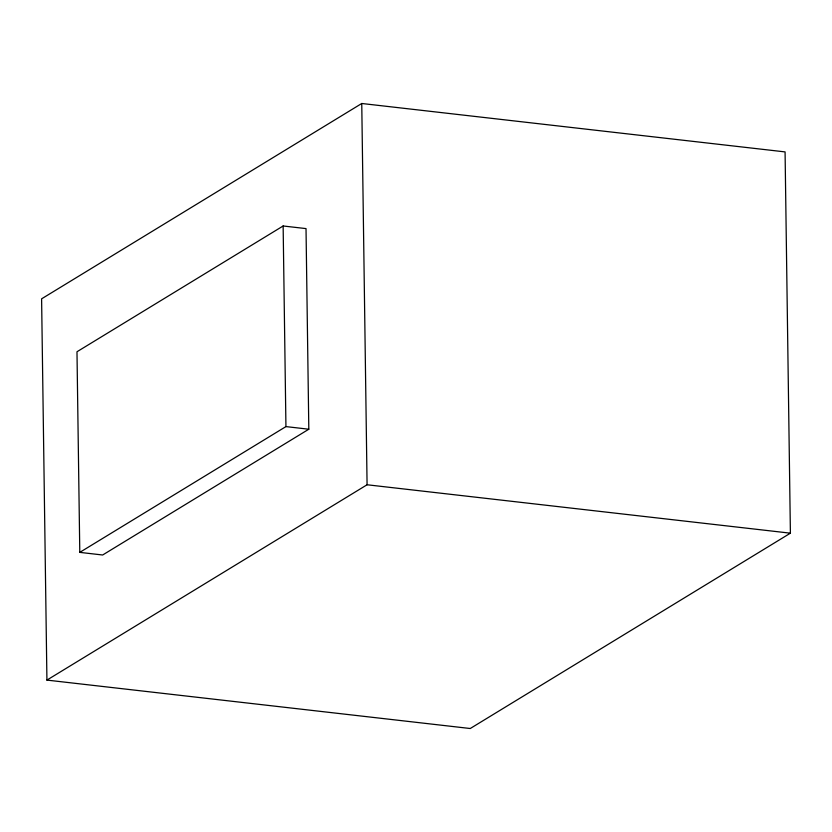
<?xml version="1.0" encoding="UTF-8"?>
<svg xmlns="http://www.w3.org/2000/svg" width="832" height="832" viewBox="0 0 832 832"><rect width="100%" height="100%" fill="white"/><g stroke="black" fill="none" stroke-linecap="round" stroke-linejoin="round"><path stroke-width="1.25" d="M361.754 103.49L41.6 298.823L46.925 680.098L470.246 728.51L790.4 533.177L785.075 151.902L361.754 103.49L367.078 484.765L46.925 680.098M283.14 225.982L76.981 351.759L79.789 552.375L102.658 554.996L308.818 429.218L306.02 228.592L283.14 225.982L285.938 426.598L79.789 552.375M285.938 426.598L308.818 429.218M367.078 484.765L790.4 533.177"/></g></svg>
